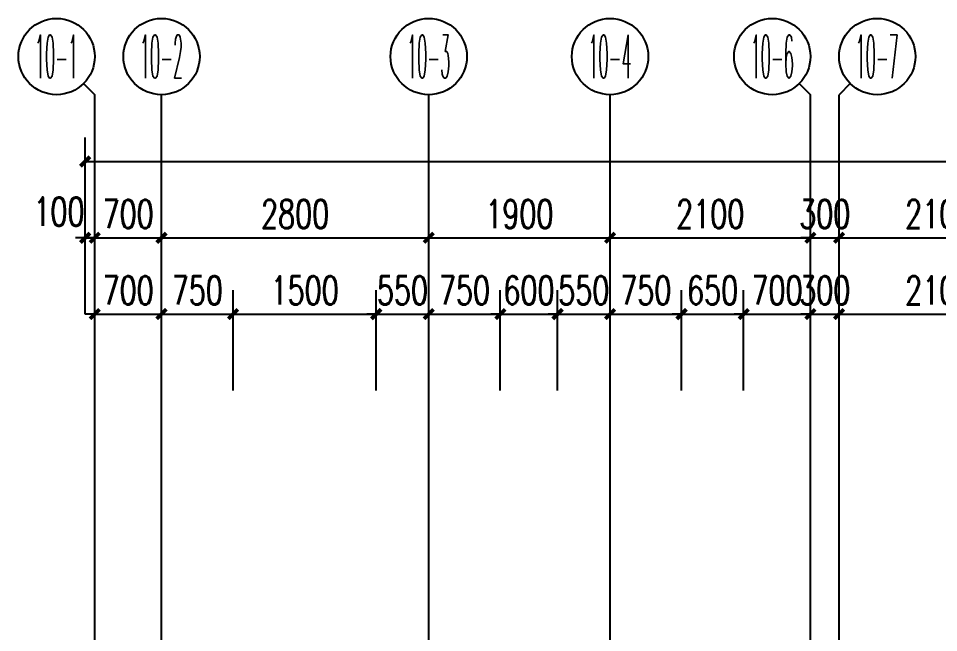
# Model space of a CAD drawing. Header units: millimetres. Extents: x 815519 to 890079, y 147095 to 251022.
# Drawn here: x 819319 to 828963, y 170656 to 177095 of the extents above; entities that cross this region are included whole.
import ezdxf
from ezdxf.enums import TextEntityAlignment as Align

# ---------------------------------------------------------------- set-up
doc = ezdxf.new("R2010")
doc.units = ezdxf.units.MM
doc.header["$LTSCALE"] = 1000
doc.linetypes.add('DOTE', pattern=[61.468, 50.8, -5.08, 0.508, -5.08])
doc.layers.get('Defpoints').update_dxf_attribs({"color": 1})
for name, color, linetype in [('AXIS', 3, 'Continuous'), ('AXIS_TEXT', 7, 'Continuous'), ('PUB_DIM', 3, 'Continuous'), ('看线', 163, 'Continuous'), ('面积框', 6, 'Continuous')]:
    doc.layers.add(name, color=color, linetype=linetype)
doc.layers.add('DOTE', color=1, linetype='DOTE', plot=False)
doc.styles.add('_TCH_AXIS', font='COMPLEX', dxfattribs={"bigfont": 'GBCBIG'})
doc.styles.add('_TCH_DIM_T3', font='SIMPLEX.shx', dxfattribs={"width": 0.7, "bigfont": 'GBCBIG.shx'})
doc.styles.add('COMPLEX', font='COMPLEX')
doc.dimstyles.new('_TCH_ARCH&&100', dxfattribs={"dimtxt": 297.5, "dimasz": 100, "dimexe": 250, "dimexo": 300, "dimgap": 100, "dimtad": 1, "dimdec": 0, "dimzin": 0, "dimdsep": 46, "dimtxsty": '_TCH_DIM_T3', "dimblk": 'ARCHTICK', "dimcen": 0.09, "dimclrt": 7, "dimazin": 2, "dimtfac": 1, "dimtdec": 0, "dimtix": 1, "dimtmove": 2, "dimatfit": 3, "dimfxl": 1, "dimtolj": 1, "dimtzin": 0, "dimarcsym": 0})

# ---------------------------------------------------------------- blocks, each defined once
blk = doc.blocks.new('_AXISO')
blk.add_circle((0, 0), 0.5)
at = {"layer": 'AXIS_TEXT', "style": 'COMPLEX', "width": 1.041667}
blk.add_attdef('A', text='', height=0.56, dxfattribs=at).set_placement((-0.25, -0.28), (0.25, -0.28), align=Align.FIT)
blk = doc.blocks.new('_ArchTick')
at = {"color": 0, "linetype": 'ByBlock', "const_width": 0.4}
blk.add_lwpolyline([(-0.5, -0.5), (0.5, 0.5)], dxfattribs=at)
blk = doc.blocks.new('*D668')
at = {"layer": 'Defpoints', "color": 0, "transparency": 16777216}
for p in [(-304373.1, 367550), (-369933.1, 366450), (-304373.1, 366450)]:
    blk.add_point(p, dxfattribs=at)
at = {"layer": 'PUB_DIM', "color": 0, "lineweight": -2, "transparency": 16777216}
for p, q in [((-369933.1, 366750), (-369933.1, 367800)), ((-304373.1, 366750), (-304373.1, 367800)), ((-369933.1, 367550), (-304373.1, 367550))]:
    blk.add_line(p, q, dxfattribs=at)
at = {"layer": 'PUB_DIM', "color": 0, "lineweight": -2, "transparency": 16777216, "xscale": 100, "yscale": 100, "zscale": 100, "rotation": 180}
blk.add_blockref('_ArchTick', (-369933.1, 367550), dxfattribs=at)
at = {"layer": 'PUB_DIM', "color": 0, "lineweight": -2, "transparency": 16777216, "xscale": 100, "yscale": 100, "zscale": 100}
blk.add_blockref('_ArchTick', (-304373.1, 367550), dxfattribs=at)
at = {"layer": 'PUB_DIM', "color": 7, "transparency": 16777216, "insert": (-337153.1, 367798.7), "char_height": 297.5, "attachment_point": 5, "style": '_TCH_DIM_T3'}
blk.add_mtext('\\A1;65560', dxfattribs=at)
blk = doc.blocks.new('*D669')
at = {"layer": 'Defpoints', "color": 0, "transparency": 16777216}
for p in [(-369833.1, 366750), (-369933.1, 365650), (-369833.1, 365650)]:
    blk.add_point(p, dxfattribs=at)
at = {"layer": 'PUB_DIM', "color": 0, "lineweight": -2, "transparency": 16777216}
for p, q in [((-369933.1, 365950), (-369933.1, 367000)), ((-369833.1, 365950), (-369833.1, 367000)), ((-369933.1, 366750), (-370033.1, 366750)), ((-369933.1, 366750), (-369833.1, 366750)), ((-369833.1, 366750), (-369733.1, 366750))]:
    blk.add_line(p, q, dxfattribs=at)
at = {"layer": 'PUB_DIM', "color": 0, "lineweight": -2, "transparency": 16777216, "xscale": 100, "yscale": 100, "zscale": 100}
blk.add_blockref('_ArchTick', (-369933.1, 366750), dxfattribs=at)
at = {"layer": 'PUB_DIM', "color": 0, "lineweight": -2, "transparency": 16777216, "xscale": 100, "yscale": 100, "zscale": 100, "rotation": 180}
blk.add_blockref('_ArchTick', (-369833.1, 366750), dxfattribs=at)
at = {"layer": 'PUB_DIM', "color": 7, "transparency": 16777216, "insert": (-370208.1, 367025), "char_height": 297.5, "attachment_point": 5, "style": '_TCH_DIM_T3'}
blk.add_mtext('\\A1;100', dxfattribs=at)
blk = doc.blocks.new('*D670')
at = {"layer": 'Defpoints', "color": 0, "transparency": 16777216}
for p in [(-369133.1, 366750), (-369833.1, 365650), (-369133.1, 365650)]:
    blk.add_point(p, dxfattribs=at)
at = {"layer": 'PUB_DIM', "color": 0, "lineweight": -2, "transparency": 16777216}
for p, q in [((-369833.1, 365950), (-369833.1, 367000)), ((-369133.1, 365950), (-369133.1, 367000)), ((-369833.1, 366750), (-369933.1, 366750)), ((-369833.1, 366750), (-369133.1, 366750)), ((-369133.1, 366750), (-369033.1, 366750))]:
    blk.add_line(p, q, dxfattribs=at)
at = {"layer": 'PUB_DIM', "color": 0, "lineweight": -2, "transparency": 16777216, "xscale": 100, "yscale": 100, "zscale": 100}
blk.add_blockref('_ArchTick', (-369833.1, 366750), dxfattribs=at)
at = {"layer": 'PUB_DIM', "color": 0, "lineweight": -2, "transparency": 16777216, "xscale": 100, "yscale": 100, "zscale": 100, "rotation": 180}
blk.add_blockref('_ArchTick', (-369133.1, 366750), dxfattribs=at)
at = {"layer": 'PUB_DIM', "color": 7, "transparency": 16777216, "insert": (-369483.1, 366998.7), "char_height": 297.5, "attachment_point": 5, "style": '_TCH_DIM_T3'}
blk.add_mtext('\\A1;700', dxfattribs=at)
blk = doc.blocks.new('*D671')
at = {"layer": 'Defpoints', "color": 0, "transparency": 16777216}
for p in [(-366333.1, 366750), (-369133.1, 365650), (-366333.1, 365650)]:
    blk.add_point(p, dxfattribs=at)
at = {"layer": 'PUB_DIM', "color": 0, "lineweight": -2, "transparency": 16777216}
for p, q in [((-369133.1, 365950), (-369133.1, 367000)), ((-366333.1, 365950), (-366333.1, 367000)), ((-369133.1, 366750), (-366333.1, 366750))]:
    blk.add_line(p, q, dxfattribs=at)
at = {"layer": 'PUB_DIM', "color": 0, "lineweight": -2, "transparency": 16777216, "xscale": 100, "yscale": 100, "zscale": 100, "rotation": 180}
blk.add_blockref('_ArchTick', (-369133.1, 366750), dxfattribs=at)
at = {"layer": 'PUB_DIM', "color": 0, "lineweight": -2, "transparency": 16777216, "xscale": 100, "yscale": 100, "zscale": 100}
blk.add_blockref('_ArchTick', (-366333.1, 366750), dxfattribs=at)
at = {"layer": 'PUB_DIM', "color": 7, "transparency": 16777216, "insert": (-367733.1, 366998.7), "char_height": 297.5, "attachment_point": 5, "style": '_TCH_DIM_T3'}
blk.add_mtext('\\A1;2800', dxfattribs=at)
blk = doc.blocks.new('*D672')
at = {"layer": 'Defpoints', "color": 0, "transparency": 16777216}
for p in [(-364433.1, 366750), (-366333.1, 365650), (-364433.1, 365650)]:
    blk.add_point(p, dxfattribs=at)
at = {"layer": 'PUB_DIM', "color": 0, "lineweight": -2, "transparency": 16777216}
for p, q in [((-366333.1, 365950), (-366333.1, 367000)), ((-364433.1, 365950), (-364433.1, 367000)), ((-366333.1, 366750), (-364433.1, 366750))]:
    blk.add_line(p, q, dxfattribs=at)
at = {"layer": 'PUB_DIM', "color": 0, "lineweight": -2, "transparency": 16777216, "xscale": 100, "yscale": 100, "zscale": 100, "rotation": 180}
blk.add_blockref('_ArchTick', (-366333.1, 366750), dxfattribs=at)
at = {"layer": 'PUB_DIM', "color": 0, "lineweight": -2, "transparency": 16777216, "xscale": 100, "yscale": 100, "zscale": 100}
blk.add_blockref('_ArchTick', (-364433.1, 366750), dxfattribs=at)
at = {"layer": 'PUB_DIM', "color": 7, "transparency": 16777216, "insert": (-365383.1, 366998.7), "char_height": 297.5, "attachment_point": 5, "style": '_TCH_DIM_T3'}
blk.add_mtext('\\A1;1900', dxfattribs=at)
blk = doc.blocks.new('*D673')
at = {"layer": 'Defpoints', "color": 0, "transparency": 16777216}
for p in [(-362333.1, 366750), (-364433.1, 365650), (-362333.1, 365650)]:
    blk.add_point(p, dxfattribs=at)
at = {"layer": 'PUB_DIM', "color": 0, "lineweight": -2, "transparency": 16777216}
for p, q in [((-364433.1, 365950), (-364433.1, 367000)), ((-362333.1, 365950), (-362333.1, 367000)), ((-364433.1, 366750), (-362333.1, 366750))]:
    blk.add_line(p, q, dxfattribs=at)
at = {"layer": 'PUB_DIM', "color": 0, "lineweight": -2, "transparency": 16777216, "xscale": 100, "yscale": 100, "zscale": 100, "rotation": 180}
blk.add_blockref('_ArchTick', (-364433.1, 366750), dxfattribs=at)
at = {"layer": 'PUB_DIM', "color": 0, "lineweight": -2, "transparency": 16777216, "xscale": 100, "yscale": 100, "zscale": 100}
blk.add_blockref('_ArchTick', (-362333.1, 366750), dxfattribs=at)
at = {"layer": 'PUB_DIM', "color": 7, "transparency": 16777216, "insert": (-363383.1, 366998.7), "char_height": 297.5, "attachment_point": 5, "style": '_TCH_DIM_T3'}
blk.add_mtext('\\A1;2100', dxfattribs=at)
blk = doc.blocks.new('*D674')
at = {"layer": 'Defpoints', "color": 0, "transparency": 16777216}
for p in [(-362033.1, 366750), (-362333.1, 365650), (-362033.1, 365650)]:
    blk.add_point(p, dxfattribs=at)
at = {"layer": 'PUB_DIM', "color": 0, "lineweight": -2, "transparency": 16777216}
for p, q in [((-362333.1, 365950), (-362333.1, 367000)), ((-362033.1, 365950), (-362033.1, 367000)), ((-362333.1, 366750), (-362433.1, 366750)), ((-362333.1, 366750), (-362033.1, 366750)), ((-362033.1, 366750), (-361933.1, 366750))]:
    blk.add_line(p, q, dxfattribs=at)
at = {"layer": 'PUB_DIM', "color": 0, "lineweight": -2, "transparency": 16777216, "xscale": 100, "yscale": 100, "zscale": 100}
blk.add_blockref('_ArchTick', (-362333.1, 366750), dxfattribs=at)
at = {"layer": 'PUB_DIM', "color": 0, "lineweight": -2, "transparency": 16777216, "xscale": 100, "yscale": 100, "zscale": 100, "rotation": 180}
blk.add_blockref('_ArchTick', (-362033.1, 366750), dxfattribs=at)
at = {"layer": 'PUB_DIM', "color": 7, "transparency": 16777216, "insert": (-362183.1, 366998.7), "char_height": 297.5, "attachment_point": 5, "style": '_TCH_DIM_T3'}
blk.add_mtext('\\A1;300', dxfattribs=at)
blk = doc.blocks.new('*D675')
at = {"layer": 'Defpoints', "color": 0, "transparency": 16777216}
for p in [(-359933.1, 366750), (-362033.1, 365650), (-359933.1, 365650)]:
    blk.add_point(p, dxfattribs=at)
at = {"layer": 'PUB_DIM', "color": 0, "lineweight": -2, "transparency": 16777216}
for p, q in [((-362033.1, 365950), (-362033.1, 367000)), ((-359933.1, 365950), (-359933.1, 367000)), ((-362033.1, 366750), (-359933.1, 366750))]:
    blk.add_line(p, q, dxfattribs=at)
at = {"layer": 'PUB_DIM', "color": 0, "lineweight": -2, "transparency": 16777216, "xscale": 100, "yscale": 100, "zscale": 100, "rotation": 180}
blk.add_blockref('_ArchTick', (-362033.1, 366750), dxfattribs=at)
at = {"layer": 'PUB_DIM', "color": 0, "lineweight": -2, "transparency": 16777216, "xscale": 100, "yscale": 100, "zscale": 100}
blk.add_blockref('_ArchTick', (-359933.1, 366750), dxfattribs=at)
at = {"layer": 'PUB_DIM', "color": 7, "transparency": 16777216, "insert": (-360983.1, 366998.7), "char_height": 297.5, "attachment_point": 5, "style": '_TCH_DIM_T3'}
blk.add_mtext('\\A1;2100', dxfattribs=at)
blk = doc.blocks.new('*D746')
at = {"layer": 'Defpoints', "color": 0, "transparency": 16777216}
for p in [(-241930, 556800), (-242630, 555700), (-241930, 555700)]:
    blk.add_point(p, dxfattribs=at)
at = {"layer": 'PUB_DIM', "color": 0, "lineweight": -2, "transparency": 16777216}
for p, q in [((-242630, 556000), (-242630, 557050)), ((-241930, 556000), (-241930, 557050)), ((-242630, 556800), (-242730, 556800)), ((-242630, 556800), (-241930, 556800)), ((-241930, 556800), (-241830, 556800))]:
    blk.add_line(p, q, dxfattribs=at)
at = {"layer": 'PUB_DIM', "color": 0, "lineweight": -2, "transparency": 16777216, "xscale": 100, "yscale": 100, "zscale": 100}
blk.add_blockref('_ArchTick', (-242630, 556800), dxfattribs=at)
at = {"layer": 'PUB_DIM', "color": 0, "lineweight": -2, "transparency": 16777216, "xscale": 100, "yscale": 100, "zscale": 100, "rotation": 180}
blk.add_blockref('_ArchTick', (-241930, 556800), dxfattribs=at)
at = {"layer": 'PUB_DIM', "color": 7, "transparency": 16777216, "insert": (-242280, 557048.7), "char_height": 297.5, "attachment_point": 5, "style": '_TCH_DIM_T3'}
blk.add_mtext('\\A1;700', dxfattribs=at)
blk = doc.blocks.new('*D747')
at = {"layer": 'Defpoints', "color": 0, "transparency": 16777216}
for p in [(-241180, 556800), (-241930, 555700), (-241180, 555700)]:
    blk.add_point(p, dxfattribs=at)
at = {"layer": 'PUB_DIM', "color": 0, "lineweight": -2, "transparency": 16777216}
for p, q in [((-241930, 556000), (-241930, 557050)), ((-241180, 556000), (-241180, 557050)), ((-241930, 556800), (-241180, 556800))]:
    blk.add_line(p, q, dxfattribs=at)
at = {"layer": 'PUB_DIM', "color": 0, "lineweight": -2, "transparency": 16777216, "xscale": 100, "yscale": 100, "zscale": 100, "rotation": 180}
blk.add_blockref('_ArchTick', (-241930, 556800), dxfattribs=at)
at = {"layer": 'PUB_DIM', "color": 0, "lineweight": -2, "transparency": 16777216, "xscale": 100, "yscale": 100, "zscale": 100}
blk.add_blockref('_ArchTick', (-241180, 556800), dxfattribs=at)
at = {"layer": 'PUB_DIM', "color": 7, "transparency": 16777216, "insert": (-241555, 557048.7), "char_height": 297.5, "attachment_point": 5, "style": '_TCH_DIM_T3'}
blk.add_mtext('\\A1;750', dxfattribs=at)
blk = doc.blocks.new('*D748')
at = {"layer": 'Defpoints', "color": 0, "transparency": 16777216}
for p in [(-239680, 556800), (-241180, 555700), (-239680, 555700)]:
    blk.add_point(p, dxfattribs=at)
at = {"layer": 'PUB_DIM', "color": 0, "lineweight": -2, "transparency": 16777216}
for p, q in [((-241180, 556000), (-241180, 557050)), ((-239680, 556000), (-239680, 557050)), ((-241180, 556800), (-239680, 556800))]:
    blk.add_line(p, q, dxfattribs=at)
at = {"layer": 'PUB_DIM', "color": 0, "lineweight": -2, "transparency": 16777216, "xscale": 100, "yscale": 100, "zscale": 100, "rotation": 180}
blk.add_blockref('_ArchTick', (-241180, 556800), dxfattribs=at)
at = {"layer": 'PUB_DIM', "color": 0, "lineweight": -2, "transparency": 16777216, "xscale": 100, "yscale": 100, "zscale": 100}
blk.add_blockref('_ArchTick', (-239680, 556800), dxfattribs=at)
at = {"layer": 'PUB_DIM', "color": 7, "transparency": 16777216, "insert": (-240430, 557048.7), "char_height": 297.5, "attachment_point": 5, "style": '_TCH_DIM_T3'}
blk.add_mtext('\\A1;1500', dxfattribs=at)
blk = doc.blocks.new('*D749')
at = {"layer": 'Defpoints', "color": 0, "transparency": 16777216}
for p in [(-239130, 556800), (-239680, 555700), (-239130, 555700)]:
    blk.add_point(p, dxfattribs=at)
at = {"layer": 'PUB_DIM', "color": 0, "lineweight": -2, "transparency": 16777216}
for p, q in [((-239680, 556000), (-239680, 557050)), ((-239130, 556000), (-239130, 557050)), ((-239680, 556800), (-239780, 556800)), ((-239680, 556800), (-239130, 556800)), ((-239130, 556800), (-239030, 556800))]:
    blk.add_line(p, q, dxfattribs=at)
at = {"layer": 'PUB_DIM', "color": 0, "lineweight": -2, "transparency": 16777216, "xscale": 100, "yscale": 100, "zscale": 100}
blk.add_blockref('_ArchTick', (-239680, 556800), dxfattribs=at)
at = {"layer": 'PUB_DIM', "color": 0, "lineweight": -2, "transparency": 16777216, "xscale": 100, "yscale": 100, "zscale": 100, "rotation": 180}
blk.add_blockref('_ArchTick', (-239130, 556800), dxfattribs=at)
at = {"layer": 'PUB_DIM', "color": 7, "transparency": 16777216, "insert": (-239405, 557048.7), "char_height": 297.5, "attachment_point": 5, "style": '_TCH_DIM_T3'}
blk.add_mtext('\\A1;550', dxfattribs=at)
blk = doc.blocks.new('*D750')
at = {"layer": 'Defpoints', "color": 0, "transparency": 16777216}
for p in [(-238380, 556800), (-239130, 555700), (-238380, 555700)]:
    blk.add_point(p, dxfattribs=at)
at = {"layer": 'PUB_DIM', "color": 0, "lineweight": -2, "transparency": 16777216}
for p, q in [((-239130, 556000), (-239130, 557050)), ((-238380, 556000), (-238380, 557050)), ((-239130, 556800), (-238380, 556800))]:
    blk.add_line(p, q, dxfattribs=at)
at = {"layer": 'PUB_DIM', "color": 0, "lineweight": -2, "transparency": 16777216, "xscale": 100, "yscale": 100, "zscale": 100, "rotation": 180}
blk.add_blockref('_ArchTick', (-239130, 556800), dxfattribs=at)
at = {"layer": 'PUB_DIM', "color": 0, "lineweight": -2, "transparency": 16777216, "xscale": 100, "yscale": 100, "zscale": 100}
blk.add_blockref('_ArchTick', (-238380, 556800), dxfattribs=at)
at = {"layer": 'PUB_DIM', "color": 7, "transparency": 16777216, "insert": (-238755, 557048.7), "char_height": 297.5, "attachment_point": 5, "style": '_TCH_DIM_T3'}
blk.add_mtext('\\A1;750', dxfattribs=at)
blk = doc.blocks.new('*D751')
at = {"layer": 'Defpoints', "color": 0, "transparency": 16777216}
for p in [(-237780, 556800), (-238380, 555700), (-237780, 555700)]:
    blk.add_point(p, dxfattribs=at)
at = {"layer": 'PUB_DIM', "color": 0, "lineweight": -2, "transparency": 16777216}
for p, q in [((-238380, 556000), (-238380, 557050)), ((-237780, 556000), (-237780, 557050)), ((-238380, 556800), (-238480, 556800)), ((-238380, 556800), (-237780, 556800)), ((-237780, 556800), (-237680, 556800))]:
    blk.add_line(p, q, dxfattribs=at)
at = {"layer": 'PUB_DIM', "color": 0, "lineweight": -2, "transparency": 16777216, "xscale": 100, "yscale": 100, "zscale": 100}
blk.add_blockref('_ArchTick', (-238380, 556800), dxfattribs=at)
at = {"layer": 'PUB_DIM', "color": 0, "lineweight": -2, "transparency": 16777216, "xscale": 100, "yscale": 100, "zscale": 100, "rotation": 180}
blk.add_blockref('_ArchTick', (-237780, 556800), dxfattribs=at)
at = {"layer": 'PUB_DIM', "color": 7, "transparency": 16777216, "insert": (-238080, 557048.7), "char_height": 297.5, "attachment_point": 5, "style": '_TCH_DIM_T3'}
blk.add_mtext('\\A1;600', dxfattribs=at)
blk = doc.blocks.new('*D752')
at = {"layer": 'Defpoints', "color": 0, "transparency": 16777216}
for p in [(-237230, 556800), (-237780, 555700), (-237230, 555700)]:
    blk.add_point(p, dxfattribs=at)
at = {"layer": 'PUB_DIM', "color": 0, "lineweight": -2, "transparency": 16777216}
for p, q in [((-237780, 556000), (-237780, 557050)), ((-237230, 556000), (-237230, 557050)), ((-237780, 556800), (-237880, 556800)), ((-237780, 556800), (-237230, 556800)), ((-237230, 556800), (-237130, 556800))]:
    blk.add_line(p, q, dxfattribs=at)
at = {"layer": 'PUB_DIM', "color": 0, "lineweight": -2, "transparency": 16777216, "xscale": 100, "yscale": 100, "zscale": 100}
blk.add_blockref('_ArchTick', (-237780, 556800), dxfattribs=at)
at = {"layer": 'PUB_DIM', "color": 0, "lineweight": -2, "transparency": 16777216, "xscale": 100, "yscale": 100, "zscale": 100, "rotation": 180}
blk.add_blockref('_ArchTick', (-237230, 556800), dxfattribs=at)
at = {"layer": 'PUB_DIM', "color": 7, "transparency": 16777216, "insert": (-237505, 557048.7), "char_height": 297.5, "attachment_point": 5, "style": '_TCH_DIM_T3'}
blk.add_mtext('\\A1;550', dxfattribs=at)
blk = doc.blocks.new('*D753')
at = {"layer": 'Defpoints', "color": 0, "transparency": 16777216}
for p in [(-236480, 556800), (-237230, 555700), (-236480, 555700)]:
    blk.add_point(p, dxfattribs=at)
at = {"layer": 'PUB_DIM', "color": 0, "lineweight": -2, "transparency": 16777216}
for p, q in [((-237230, 556000), (-237230, 557050)), ((-236480, 556000), (-236480, 557050)), ((-237230, 556800), (-236480, 556800))]:
    blk.add_line(p, q, dxfattribs=at)
at = {"layer": 'PUB_DIM', "color": 0, "lineweight": -2, "transparency": 16777216, "xscale": 100, "yscale": 100, "zscale": 100, "rotation": 180}
blk.add_blockref('_ArchTick', (-237230, 556800), dxfattribs=at)
at = {"layer": 'PUB_DIM', "color": 0, "lineweight": -2, "transparency": 16777216, "xscale": 100, "yscale": 100, "zscale": 100}
blk.add_blockref('_ArchTick', (-236480, 556800), dxfattribs=at)
at = {"layer": 'PUB_DIM', "color": 7, "transparency": 16777216, "insert": (-236855, 557048.7), "char_height": 297.5, "attachment_point": 5, "style": '_TCH_DIM_T3'}
blk.add_mtext('\\A1;750', dxfattribs=at)
blk = doc.blocks.new('*D754')
at = {"layer": 'Defpoints', "color": 0, "transparency": 16777216}
for p in [(-235830, 556800), (-236480, 555700), (-235830, 555700)]:
    blk.add_point(p, dxfattribs=at)
at = {"layer": 'PUB_DIM', "color": 0, "lineweight": -2, "transparency": 16777216}
for p, q in [((-236480, 556000), (-236480, 557050)), ((-235830, 556000), (-235830, 557050)), ((-236480, 556800), (-236580, 556800)), ((-236480, 556800), (-235830, 556800)), ((-235830, 556800), (-235730, 556800))]:
    blk.add_line(p, q, dxfattribs=at)
at = {"layer": 'PUB_DIM', "color": 0, "lineweight": -2, "transparency": 16777216, "xscale": 100, "yscale": 100, "zscale": 100}
blk.add_blockref('_ArchTick', (-236480, 556800), dxfattribs=at)
at = {"layer": 'PUB_DIM', "color": 0, "lineweight": -2, "transparency": 16777216, "xscale": 100, "yscale": 100, "zscale": 100, "rotation": 180}
blk.add_blockref('_ArchTick', (-235830, 556800), dxfattribs=at)
at = {"layer": 'PUB_DIM', "color": 7, "transparency": 16777216, "insert": (-236155, 557048.7), "char_height": 297.5, "attachment_point": 5, "style": '_TCH_DIM_T3'}
blk.add_mtext('\\A1;650', dxfattribs=at)
blk = doc.blocks.new('*D755')
at = {"layer": 'Defpoints', "color": 0, "transparency": 16777216}
for p in [(-235130, 556800), (-235830, 555700), (-235130, 555700)]:
    blk.add_point(p, dxfattribs=at)
at = {"layer": 'PUB_DIM', "color": 0, "lineweight": -2, "transparency": 16777216}
for p, q in [((-235830, 556000), (-235830, 557050)), ((-235130, 556000), (-235130, 557050)), ((-235830, 556800), (-235930, 556800)), ((-235830, 556800), (-235130, 556800)), ((-235130, 556800), (-235030, 556800))]:
    blk.add_line(p, q, dxfattribs=at)
at = {"layer": 'PUB_DIM', "color": 0, "lineweight": -2, "transparency": 16777216, "xscale": 100, "yscale": 100, "zscale": 100}
blk.add_blockref('_ArchTick', (-235830, 556800), dxfattribs=at)
at = {"layer": 'PUB_DIM', "color": 0, "lineweight": -2, "transparency": 16777216, "xscale": 100, "yscale": 100, "zscale": 100, "rotation": 180}
blk.add_blockref('_ArchTick', (-235130, 556800), dxfattribs=at)
at = {"layer": 'PUB_DIM', "color": 7, "transparency": 16777216, "insert": (-235480, 557048.7), "char_height": 297.5, "attachment_point": 5, "style": '_TCH_DIM_T3'}
blk.add_mtext('\\A1;700', dxfattribs=at)
blk = doc.blocks.new('*D756')
at = {"layer": 'Defpoints', "color": 0, "transparency": 16777216}
for p in [(-234830, 556800), (-235130, 555700), (-234830, 555700)]:
    blk.add_point(p, dxfattribs=at)
at = {"layer": 'PUB_DIM', "color": 0, "lineweight": -2, "transparency": 16777216}
for p, q in [((-235130, 556000), (-235130, 557050)), ((-234830, 556000), (-234830, 557050)), ((-235130, 556800), (-235230, 556800)), ((-235130, 556800), (-234830, 556800)), ((-234830, 556800), (-234730, 556800))]:
    blk.add_line(p, q, dxfattribs=at)
at = {"layer": 'PUB_DIM', "color": 0, "lineweight": -2, "transparency": 16777216, "xscale": 100, "yscale": 100, "zscale": 100}
blk.add_blockref('_ArchTick', (-235130, 556800), dxfattribs=at)
at = {"layer": 'PUB_DIM', "color": 0, "lineweight": -2, "transparency": 16777216, "xscale": 100, "yscale": 100, "zscale": 100, "rotation": 180}
blk.add_blockref('_ArchTick', (-234830, 556800), dxfattribs=at)
at = {"layer": 'PUB_DIM', "color": 7, "transparency": 16777216, "insert": (-234980, 557048.7), "char_height": 297.5, "attachment_point": 5, "style": '_TCH_DIM_T3'}
blk.add_mtext('\\A1;300', dxfattribs=at)
blk = doc.blocks.new('*D757')
at = {"layer": 'Defpoints', "color": 0, "transparency": 16777216}
for p in [(-232730, 556800), (-234830, 555700), (-232730, 555700)]:
    blk.add_point(p, dxfattribs=at)
at = {"layer": 'PUB_DIM', "color": 0, "lineweight": -2, "transparency": 16777216}
for p, q in [((-234830, 556000), (-234830, 557050)), ((-232730, 556000), (-232730, 557050)), ((-234830, 556800), (-232730, 556800))]:
    blk.add_line(p, q, dxfattribs=at)
at = {"layer": 'PUB_DIM', "color": 0, "lineweight": -2, "transparency": 16777216, "xscale": 100, "yscale": 100, "zscale": 100, "rotation": 180}
blk.add_blockref('_ArchTick', (-234830, 556800), dxfattribs=at)
at = {"layer": 'PUB_DIM', "color": 0, "lineweight": -2, "transparency": 16777216, "xscale": 100, "yscale": 100, "zscale": 100}
blk.add_blockref('_ArchTick', (-232730, 556800), dxfattribs=at)
at = {"layer": 'PUB_DIM', "color": 7, "transparency": 16777216, "insert": (-233780, 557048.7), "char_height": 297.5, "attachment_point": 5, "style": '_TCH_DIM_T3'}
blk.add_mtext('\\A1;2100', dxfattribs=at)
blk = doc.blocks.new('10#标准层轴网')
at = {"layer": 'AXIS'}
for p, q in [((-369950.2, 368367.2), (-369833.1, 368250)), ((-362450.2, 368367.2), (-362333.1, 368250)), ((-361915.9, 368367.2), (-362033.1, 368250)), ((-369833.1, 365950), (-369833.1, 368250)), ((-369133.1, 365950), (-369133.1, 368250)), ((-366333.1, 365950), (-366333.1, 368250)), ((-364433.1, 365950), (-364433.1, 368250)), ((-362333.1, 365950), (-362333.1, 368250)), ((-362033.1, 365950), (-362033.1, 368250))]:
    blk.add_line(p, q, dxfattribs=at)
at = {"layer": 'DOTE'}
for p, q in [((-369833.1, 342150), (-369833.1, 365950)), ((-369133.1, 353750), (-369133.1, 365950)), ((-366333.1, 342150), (-366333.1, 365950)), ((-364433.1, 356450), (-364433.1, 365950)), ((-362333.1, 356450), (-362333.1, 365950)), ((-362033.1, 359150), (-362033.1, 365950))]:
    blk.add_line(p, q, dxfattribs=at)
at = {"layer": 'AXIS'}
ref = blk.add_blockref('_AXISO', (-370233.1, 368650), dxfattribs=dict(at, xscale=800, yscale=800, zscale=800))
ref.add_attrib('A', '10-1', dxfattribs={"layer": 'AXIS_TEXT', "height": 452.55, "style": '_TCH_AXIS', "width": 0.3}).set_placement((-370459.4, 368423.7), (-370006.8, 368423.7), align=Align.FIT)
ref = blk.add_blockref('_AXISO', (-369133.1, 368650), dxfattribs=dict(at, xscale=800, yscale=800, zscale=800))
ref.add_attrib('A', '10-2', dxfattribs={"layer": 'AXIS_TEXT', "height": 452.55, "style": '_TCH_AXIS', "width": 0.28}).set_placement((-369359.4, 368423.7), (-368906.8, 368423.7), align=Align.FIT)
ref = blk.add_blockref('_AXISO', (-366333.1, 368650), dxfattribs=dict(at, xscale=800, yscale=800, zscale=800))
ref.add_attrib('A', '10-3', dxfattribs={"layer": 'AXIS_TEXT', "height": 452.55, "style": '_TCH_AXIS', "width": 0.28}).set_placement((-366559.4, 368423.8), (-366106.8, 368423.8), align=Align.FIT)
ref = blk.add_blockref('_AXISO', (-364433.1, 368650), dxfattribs=dict(at, xscale=800, yscale=800, zscale=800))
ref.add_attrib('A', '10-4', dxfattribs={"layer": 'AXIS_TEXT', "height": 452.55, "style": '_TCH_AXIS', "width": 0.272727}).set_placement((-364659.4, 368423.7), (-364206.8, 368423.7), align=Align.FIT)
ref = blk.add_blockref('_AXISO', (-362733.1, 368650), dxfattribs=dict(at, xscale=800, yscale=800, zscale=800))
ref.add_attrib('A', '10-6', dxfattribs={"layer": 'AXIS_TEXT', "height": 452.55, "style": '_TCH_AXIS', "width": 0.28}).set_placement((-362959.4, 368423.7), (-362506.8, 368423.7), align=Align.FIT)
ref = blk.add_blockref('_AXISO', (-361633.1, 368650), dxfattribs=dict(at, xscale=800, yscale=800, zscale=800))
ref.add_attrib('A', '10-7', dxfattribs={"layer": 'AXIS_TEXT', "height": 452.55, "style": '_TCH_AXIS', "width": 0.28}).set_placement((-361859.4, 368423.7), (-361406.8, 368423.7), align=Align.FIT)
at = {"layer": 'PUB_DIM'}
for p1, p2, picture, middle in [((-369933.1, 366450), (-304373.1, 366450), '*D668', (-337153.1, 367798.7)), ((-369833.1, 365650), (-369133.1, 365650), '*D670', (-369483.1, 366998.7)), ((-369133.1, 365650), (-366333.1, 365650), '*D671', (-367733.1, 366998.7)), ((-366333.1, 365650), (-364433.1, 365650), '*D672', (-365383.1, 366998.7)), ((-364433.1, 365650), (-362333.1, 365650), '*D673', (-363383.1, 366998.7)), ((-362333.1, 365650), (-362033.1, 365650), '*D674', (-362183.1, 366998.7)), ((-362033.1, 365650), (-359933.1, 365650), '*D675', (-360983.1, 366998.7))]:
    dim = blk.add_aligned_dim(p1=p1, p2=p2, distance=1100, dimstyle='_TCH_ARCH&&100', dxfattribs=at)
    dim.commit()
    dim.dimension.update_dxf_attribs({"geometry": picture, "text_midpoint": middle})
dim = blk.add_linear_dim(base=(-369833.1, 366750), p1=(-369933.1, 365650), p2=(-369833.1, 365650), angle=0, dimstyle='_TCH_ARCH&&100', dxfattribs=at)
dim.commit()
dim.dimension.update_dxf_attribs({"geometry": '*D669', "text_midpoint": (-370208.1, 367025), "dimtype": 129})
blk = doc.blocks.new('10#尺寸标注-0')
at = {"layer": 'PUB_DIM', "color": 112}
for p1, p2, picture, middle in [((-242630, 555700), (-241930, 555700), '*D746', (-242280, 557048.7)), ((-241930, 555700), (-241180, 555700), '*D747', (-241555, 557048.7)), ((-241180, 555700), (-239680, 555700), '*D748', (-240430, 557048.7)), ((-239680, 555700), (-239130, 555700), '*D749', (-239405, 557048.7)), ((-239130, 555700), (-238380, 555700), '*D750', (-238755, 557048.7)), ((-238380, 555700), (-237780, 555700), '*D751', (-238080, 557048.7)), ((-237780, 555700), (-237230, 555700), '*D752', (-237505, 557048.7)), ((-237230, 555700), (-236480, 555700), '*D753', (-236855, 557048.7)), ((-236480, 555700), (-235830, 555700), '*D754', (-236155, 557048.7)), ((-235830, 555700), (-235130, 555700), '*D755', (-235480, 557048.7)), ((-235130, 555700), (-234830, 555700), '*D756', (-234980, 557048.7)), ((-234830, 555700), (-232730, 555700), '*D757', (-233780, 557048.7))]:
    dim = blk.add_aligned_dim(p1=p1, p2=p2, distance=1100, dimstyle='_TCH_ARCH&&100', dxfattribs=at)
    dim.commit()
    dim.dimension.update_dxf_attribs({"geometry": picture, "text_midpoint": middle})

msp = doc.modelspace()

# ---------------------------------------------------------------- block references
at = {"layer": '看线'}
msp.add_blockref('10#标准层轴网', (1189952.5, -191954.6), dxfattribs=at)
at = {"layer": '面积框'}
msp.add_blockref('10#尺寸标注-0', (1062749.5, -382804.6), dxfattribs=at)

doc.saveas('drawing.dxf')
